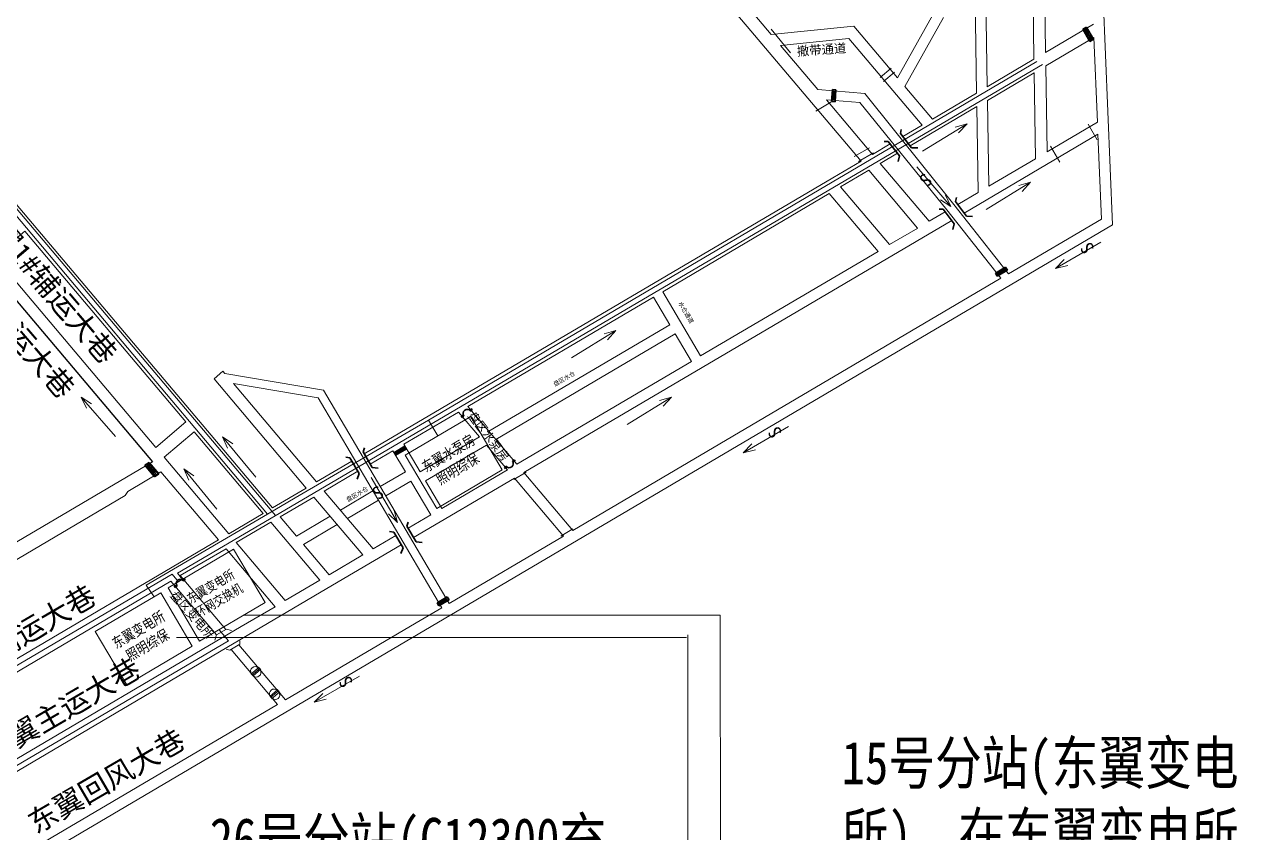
# Model space of a CAD drawing. Header units: millimetres. Extents: x 2501 to 6983, y 1724 to 12691.
# Drawn here: x 5284 to 5851, y 10201 to 10579 of the extents above; entities that cross this region are included whole.
import ezdxf
from ezdxf.enums import TextEntityAlignment as Align

# ---------------------------------------------------------------- set-up
doc = ezdxf.new("R2010")
doc.units = ezdxf.units.MM
doc.linetypes.add('CONTINOUS', pattern=[0])
for name, color, linetype in [('JMD', 6, 'Continuous'), ('TK', 7, 'Continuous'), ('图层1', 7, 'Continuous'), ('通风系统', 7, 'Continuous'), ('风流', 7, 'Continuous')]:
    doc.layers.add(name, color=color, linetype=linetype)
doc.layers.add('井下工业网光缆', color=5, linetype='Continuous', lineweight=30)
doc.styles.get("Standard").update_dxf_attribs({"font": 'arial.ttf'})
doc.styles.add('宋体', font='', dxfattribs={"height": 2})
doc.styles.add('新宋体', font='', dxfattribs={"width": 0.8})
doc.styles.get('宋体').set_extended_font_data('SimSun')
doc.styles.get('新宋体').set_extended_font_data('NSimSun')

# ---------------------------------------------------------------- blocks, each defined once
blk = doc.blocks.new('A$C0C37771A')
at = {"layer": 'JMD', "color": 1, "linetype": 'Continuous', "lineweight": 30}
for p, q in [((0.6789359748363495, 1.224646093323825, -1.199999999999999), (-0.0023227706551552, 0.5462929029017687, -1.200000012673261)), ((-0.0023227706551552, 0.5462929029017687, -1.200000012673261), (0.5409250184893608, 0.0007182434201241, -1.200000012673261)), ((0.3679380342364311, 0.9149745600298048, -1.200000005786567), (0.9111858308315276, 0.3693998958915472, -1.200000005786567)), ((4.144480705261228, 4.675410358235238, -1.199999960784043), (3.393229611217975, 3.927363337017595, -1.199999974758247)), ((3.704227559268473, 4.237034881487486, -1.19999996897386), (4.247475333511828, 3.691460212692618, -1.19999996897386)), ((4.144480705261228, 4.675410358235238, -1.199999960784043), (4.687728501856327, 4.129835695959627, -1.199999960784043))]:
    blk.add_line(p, q, dxfattribs=at)
blk.add_arc((2.036082781851291, 2.576004717499017, -1.199999999999999), 1.915206939149648, 224.8775563373335, 44.87755633733345, dxfattribs=at)
blk = doc.blocks.new('A$C26DC1665')
at = {"layer": 'JMD', "color": 5, "linetype": 'Continuous', "lineweight": 30}
for p, q in [((1.54227018356e-05, 1.408378446474669), (4.725732855498788, 4.293588404543696)), ((4.725732855498788, 4.293588404543696), (5.585608616471291, 2.885188351385295)), ((1.54227018356e-05, 1.408378446474669), (0.8598911762237547, -2.16066837311e-05)), ((0.9451589062809944, 1.985420437529683), (0.7632734030485154, 1.367420121096073)), ((0.7632734030485154, 1.367420121096073), (1.805034667253494, 0.5770203853026032)), ((0.8598911762237547, -2.16066837311e-05), (5.585608616471291, 2.885188351385295)), ((0.9451589062809944, 1.985420437529683), (1.986920170485973, 1.195020700804889)), ((1.890302397310733, 2.562462429516016), (1.708416886627674, 1.944462113082408)), ((1.708416886627674, 1.944462113082408), (2.750178150832653, 1.154062376357612)), ((1.986920170485973, 1.195020700804889), (1.805034667253494, 0.5770203853026032)), ((1.890302397310733, 2.562462429516016), (2.932063661515712, 1.772062692791223)), ((2.835445880889892, 3.139504420571029), (2.653560377657413, 2.521504105068743)), ((2.653560377657413, 2.521504105068743), (3.695321641862391, 1.731104368343949)), ((2.932063661515712, 1.772062692791223), (2.750178150832653, 1.154062376357612)), ((2.835445880889892, 3.139504420571029), (3.877207145094871, 2.349104684777556)), ((3.780589371919632, 3.716546412557364), (3.59870386123657, 3.098546096123753)), ((3.59870386123657, 3.098546096123753), (4.64046512544155, 2.308146359398961)), ((3.877207145094871, 2.349104684777556), (3.695321641862391, 1.731104368343949)), ((3.780589371919632, 3.716546412557364), (4.82235063612461, 2.926146675832569)), ((4.82235063612461, 2.926146675832569), (4.64046512544155, 2.308146359398961))]:
    blk.add_line(p, q, dxfattribs=at)
blk = doc.blocks.new('A$C03391366')
at = {"color": 0, "ltscale": 0.8}
blk.add_blockref('A$C26DC1665', (0, 0), dxfattribs=at)
blk = doc.blocks.new('凤桥1')
at = {"layer": '图层1', "linetype": 'Continuous', "lineweight": 30}
for p, q in [((37415938.86245471, 4260389.955288544, -674.3599386095472), (37415939.27924601, 4260391.87822843, -674.3599386095472)), ((37415944.13280245, 4260383.28960023, -674.3599387371382), (37415938.86245471, 4260389.955288544, -674.3599386095472)), ((37415933.20802433, 4260386.24436309, -674.3599386095472), (37415931.24059824, 4260386.269806531, -674.3599386095472)), ((37415938.52072313, 4260379.612380152, -674.3599387371382), (37415933.20802433, 4260386.24436309, -674.3599386095472)), ((37415946.96011706, 4260383.27168653, -674.3599388116368), (37415944.13280245, 4260383.28960023, -674.3599387371382)), ((37415937.9035936, 4260376.853181004, -674.3599388116368), (37415938.52072313, 4260379.612380152, -674.3599387371382))]:
    blk.add_line(p, q, dxfattribs=at)
blk = doc.blocks.new('系统底图')
at = {"lineweight": 20}
blk.add_hatch(color=256, dxfattribs=at).paths.add_polyline_path([(409101.5207770503, 4256600.108936804), (409096.351867389, 4256597.062238088), (409095.4812490753, 4256598.539383317), (409100.6502383985, 4256601.585946858)])
for p, q in [((407903.6228339112, 4257916.290866685, 1961.165096146905), (409038.8012106903, 4256572.618127709, 1961.165096147022)), ((409400.0186071507, 4256785.517366442, 1021.779189548942), (409396.3805190133, 4257041.638771162, 1173.588356556648)), ((409367.7851884476, 4256766.519231241, 975.8483321938068), (409366.629669588, 4256847.867758903, 1207.048952827755)), ((409425.7897963934, 4256837.013844455, 1021.779189548942), (409431.2898256144, 4256704.874867756, 1018.688406476206)), ((409372.7441759369, 4256769.442021273, 983.9533593638222), (409372.0908327661, 4256815.437381285, 983.9533593638264)), ((409394.5637209079, 4256782.302297412, 1019.615478912938), (409394.0886136405, 4256815.749849762, 983.9533593650197)), ((409422.3803403414, 4256798.6967895, 2383.952037370198), (409400.0196030772, 4256785.517538692, 2434.733377995982)), ((409422.5672498978, 4256792.422725612, 2340.303198990554), (409400.1085392796, 4256779.186144899, 2460.24994231534)), ((409422.5672498978, 4256792.422725612, 2340.303198990554), (409424.2374945171, 4256752.952180866, -1495.79292976399)), ((409394.5647152773, 4256782.302468737, 2447.121454142105), (409372.7462031432, 4256769.442801342, 2496.671398930399)), ((409400.1085392646, 4256779.186144904, 3262.463863257774), (409400.6789433173, 4256739.029699891, 3262.463863257774)), ((409394.6536516211, 4256775.971175801, 2489.383226987922), (409372.8366434239, 4256763.112797831, 2605.902787118987)), ((409394.6536516211, 4256775.971175801, 2489.383226987922), (409393.2699162997, 4256775.155638154, 2496.773435061747)), ((409395.2235601507, 4256735.849614579, 3262.463863257774), (409394.6536516062, 4256775.971175797, 3262.463863257774)), ((409367.7874503918, 4256766.520149668, 2507.932750004035), (409347.148041416, 4256754.355436828, 2554.804945913779)), ((409373.4098813943, 4256722.991313989, 3227.640587004537), (409372.8366434312, 4256763.112797832, 3251.330196312707)), ((409367.8778893836, 4256760.190236994, 2632.386337674985), (409336.7029211854, 4256741.816520467, 1676.4680087993)), ((409368.4511334187, 4256720.068328247, 3225.956894795497), (409367.877889376, 4256760.190236993, 3249.646754985747)), ((409342.3414327571, 4256751.522457739, 2565.720777030704), (409333.2605587973, 4256746.170258743, 1676.468008882637)), ((409424.2374945171, 4256752.952180982, -1495.79291835928), (409400.6784411632, 4256739.06505112, -1039.945883998004)), ((409424.4771213793, 4256747.289416134, -2047.150417997141), (409361.9558319829, 4256710.435589664, -1113.25342785649)), ((409424.4771212898, 4256747.289416299, -2132.256228549655), (409426.1544542051, 4256707.651363605, -5984.632258826604)), ((409327.4103889273, 4256742.722212505, 1676.468008887556), (409319.1766543985, 4256737.869311137, 2618.328098819446)), ((409330.8834624444, 4256738.386682638, 1676.468008804146), (409322.776299756, 4256733.608531533, 2873.263424772381)), ((409330.8834624444, 4256738.386682638, 1676.468008804146), (409322.776299756, 4256733.608531533, 2873.263424772381)), ((409313.7582603589, 4256734.675750333, 2630.633297445041), (409300.6492750383, 4256726.949412719, 2660.403865434491)), ((409322.7762997634, 4256733.608531539, 4242.861668106483), (409345.5968351178, 4256706.596628464, 4249.894337173973)), ((409322.7762997634, 4256733.608531539, 4242.861668106483), (409345.5968351178, 4256706.596628464, 4249.894337173973)), ((409322.7773393578, 4256733.60730101, 4242.861988480068), (409345.5968351178, 4256706.596628464, 4249.894337173943)), ((409322.7773393578, 4256733.60730101, 4242.861988480065), (409345.5968351178, 4256706.596628464, 4249.894337173943)), ((409395.2235601507, 4256735.849614572, -934.3987170920614), (409373.4098813943, 4256722.991313989, -512.3231514306366)), ((409317.357849259, 4256730.415037544, 2902.202107051964), (409304.2478110753, 4256722.688321553, 2972.219767981592)), ((409317.357849259, 4256730.415037548, 4233.614522653766), (409340.1786486618, 4256703.402821914, 4249.684130266144)), ((409239.4740102179, 4256690.893170502, 2799.333182720079), (409300.6492750383, 4256726.949412719, 2660.403865434491)), ((409327.0634428375, 4256695.671922074, 7576.964771833151), (409304.2478110604, 4256722.688321558, 7584.098766073868)), ((409298.8905614353, 4256719.530897779, 3000.831590773553), (409221.0787749774, 4256673.670651912, 3416.406221706239)), ((409298.8905614353, 4256719.530897777, 4265.439589194598), (409321.7118134013, 4256692.517348249, 4391.089001685291)), ((409368.4511334262, 4256720.068328249, -416.375724269184), (409358.9426116476, 4256714.463430864, -1042.288470235753)), ((409353.1120680864, 4256711.026556092, -1042.288470233583), (409345.5968378671, 4256706.596625214, 25.8348645466026)), ((409353.1120680864, 4256711.026556092, -1042.288470233583), (409345.5968378671, 4256706.596625214, 25.8348645466026)), ((409356.1530772897, 4256707.015095357, -1042.288470309166), (409156.1337634885, 4256589.111623521, 1961.165096147023)), ((409426.1544542051, 4256707.651363497, -5899.526434016803), (409382.67956331, 4256682.024510405, -4512.434415867481)), ((409426.1544542051, 4256707.651363497, -5899.526434016803), (409382.67956331, 4256682.024510405, -4512.434415867481)), ((408923.00557388, 4256701.933868586, 3132.663134511461), (408908.9119181074, 4256690.027090387, 3253.394733260562)), ((408923.00557388, 4256701.933868586, 3132.663134511461), (408998.2917235008, 4256612.820167213, 3831.691923503703)), ((409340.2386568375, 4256703.43818947, 129.5109713795368), (409327.0634428375, 4256695.671922072, 384.4398152535227)), ((408984.1980677507, 4256600.913389028, 2667.837318738871), (408908.9119181074, 4256690.027090387, 3252.394733260562)), ((409239.4740102179, 4256690.893170502, 2799.333182720079), (409081.6330013908, 4256597.862863863, 3157.790864230804)), ((409321.7118134013, 4256692.517348252, 487.9891543602666), (409238.8209702781, 4256643.656475684, 2091.854320801751)), ((409379.1148737722, 4256679.923256711, -4398.70089511148), (409179.0466644503, 4256561.990387767, 1984.593244771008)), ((409216.7726191617, 4256671.129574964, 3255.768140206111), (409130.0284087695, 4256620.01411595, 3755.679349186846)), ((409224.3900869079, 4256658.243234658, 3255.786674363085), (409216.7726191617, 4256671.129574964, 3255.768140206111)), ((409238.8209702781, 4256643.656475679, 3255.811313672654), (409221.0801138393, 4256673.66838001, 3255.768148170834)), ((409139.8171028606, 4256608.425109872, 3255.64264719362), (409224.3900869079, 4256658.243234657, 3255.786674363238)), ((409143.0842411257, 4256604.557907389, 3255.645622013446), (409226.9168760291, 4256653.968708594, 3255.792822325592)), ((409234.5136038846, 4256641.117453609, 3255.811306020073), (409226.9168760291, 4256653.968708594, 3255.792822325592)), ((409234.546628315, 4256641.061586746, 3255.81138637223), (409226.9499004594, 4256653.912841732, 3255.792902677749)), ((409234.5136038846, 4256641.117453614, 2175.198085257492), (409152.8604418374, 4256592.98614507, 3755.115207558774)), ((409016.4585380368, 4256635.452596023, 3254.087894368011), (409062.5565449706, 4256627.617209223, 3254.214004906976)), ((409016.4585380368, 4256635.452596023, 3254.087894368011), (409062.5565449706, 4256627.617209223, 3254.214004906976)), ((409016.4585380368, 4256635.452596023, 3254.087894368011), (409062.5565449706, 4256627.617209223, 3254.214004906976)), ((409059.3386718668, 4256584.722753276, 4203.493741760083), (409020.4607348255, 4256630.714963421, 3255.100676874346)), ((409020.4607348255, 4256630.714963421, 3254.100676874346), (409060.0541647411, 4256623.985174887, 3254.20899281072)), ((409059.3386718668, 4256584.722753276, 4203.493741760083), (409020.4607348255, 4256630.714963421, 3255.100676874346)), ((409020.4607348255, 4256630.714963421, 3254.100676874346), (409060.0541647411, 4256623.985174887, 3254.20899281072)), ((409020.4607348255, 4256630.714963421, 3254.100676874346), (409060.0541647411, 4256623.985174887, 3254.20899281072)), ((409062.5565449706, 4256627.617209219, 3254.923920498952), (409121.2993697486, 4256527.950476277, 3256.242823333137)), ((409060.0541647411, 4256623.985174885, 3254.945106633913), (409117.8534835986, 4256525.919252823, 3256.242825729624)), ((409152.8604418374, 4256592.98614507, 3755.115207558775), (409130.0332803689, 4256620.005893848, 3755.67934918685)), ((409139.8171028606, 4256608.425109872, 3755.866160015151), (409130.0332803689, 4256620.005893848, 3755.67934918685)), ((409125.6638762168, 4256617.430104424, 3255.376384478089), (409100.168488305, 4256602.403314037, 3255.281151083326)), ((409125.6638762168, 4256617.430104424, 3756.677703605244), (409135.4465869776, 4256605.850636374, 3756.677703605244)), ((408998.2917235307, 4256612.820167227, 2548.10571998977), (408984.1980677507, 4256600.913389028, 2668.837318738872)), ((409002.1638465189, 4256608.236864537, 2548.10571998977), (408988.0701907389, 4256596.330086337, 2668.837318738872)), ((409002.1638465189, 4256608.236864537, 2548.10571998977), (409034.4315381087, 4256570.042675459, 3265.011214809967)), ((409100.168488305, 4256602.403314037, 3255.389276784627), (409107.7518468611, 4256589.536915927, 3255.538187172226)), ((409107.7518468387, 4256589.536915924, 3255.588040298545), (409135.4465869701, 4256605.850636374, 3255.635204237214)), ((409094.9994989819, 4256599.356750505, 3255.261843261744), (409084.4105940722, 4256593.115729375, 3255.22229032904)), ((409094.9994989819, 4256599.356750505, 3255.389276784627), (409100.8348240293, 4256589.456174816, 3255.520292389828)), ((409110.2906497977, 4256585.229424821, 3255.588040298545), (409138.7145715467, 4256601.982432153, 3255.63794938419)), ((409138.7145715467, 4256601.982432151, 3756.677703605244), (409148.4909257107, 4256590.410488187, 3756.677703605244)), ((408982.7198269406, 4256594.140676733, 2485.447044621699), (408825.6849233098, 4256501.565749565, 2512.53832180664)), ((409018.3074462376, 4256560.539256668, 3234.029963754131), (408988.0701907389, 4256596.330086331, 3239.106041701656)), ((409075.8388048969, 4256594.447807923, 3170.949511984032), (409059.3386718593, 4256584.722753274, 3208.421392579606)), ((408986.624040725, 4256589.519389249, 2493.314452624682), (408971.1527345516, 4256580.338775332, 2517.737237355211)), ((409013.5008063874, 4256557.706259197, 3260.757071281303), (408986.6240407248, 4256589.519389247, 3234.771629294679)), ((409078.6465787105, 4256589.718461967, 3255.200759895705), (409062.9393565691, 4256580.460743048, 3255.142088417827)), ((409089.1184482313, 4256582.550630802, 3255.592349745837), (409100.8348240293, 4256589.456174816, 3255.640345002986)), ((409151.7642473689, 4256586.535966637, 1961.165096147023), (409104.656638842, 4256558.767895184, 1961.165096147023)), ((409148.4909257107, 4256590.410488187, 1961.165096147023), (409117.8740083165, 4256572.363026704, 1961.165096147023)), ((409151.7641541995, 4256586.536076918, 3755.615203320494), (409174.6771663688, 4256559.414728961, 3755.615203320494)), ((409179.0466644503, 4256561.990387769, 3755.615203336856), (409156.1337634885, 4256589.111623521, 3755.177707868015)), ((409179.0466644503, 4256561.990387769, 3756.615203336856), (409156.1337634885, 4256589.111623521, 3756.177707868014)), ((408971.1527345441, 4256580.338775329, 2517.737237354978), (408969.9374987072, 4256578.461755912, 2518.373898642045)), ((409054.5320320315, 4256581.889755805, 3219.337294498885), (409038.8012106903, 4256572.618127709, 3255.062064541122)), ((409085.7688093371, 4256553.438282109, 4247.26385768298), (409062.9393565468, 4256580.460743054, 4209.456721939525)), ((409070.4630044885, 4256571.555252211, 3255.515929115957), (409085.6724553368, 4256580.519588446, 3255.578233493752)), ((409091.6572511605, 4256578.243139703, 3255.592349745867), (409103.373626981, 4256585.148683712, 3255.640345002985)), ((409103.373626981, 4256585.148683712, 3255.577293979609), (409112.7051726096, 4256569.316202549, 3255.786807261161)), ((409110.2906497977, 4256585.229424821, 3255.616541093353), (409117.8740083165, 4256572.363026704, 3255.786803812312)), ((408969.9374987147, 4256578.461755922, 2518.373898640664), (408869.1169897429, 4256519.038904208, 2514.013274428841)), ((409058.1327166966, 4256577.627745574, 3255.124134086893), (409042.4018953704, 4256568.356117483, 3255.065374458598)), ((409080.9623536504, 4256550.605066645, 5145.299264581821), (409058.1327166966, 4256577.627745581, 5107.491823844537)), ((409073.7363542205, 4256567.680697462, 3255.518938131844), (409088.211258281, 4256576.212097344, 3255.578233493722)), ((409034.4315381087, 4256570.042675459, 3265.011214809967), (409018.3074462376, 4256560.539256666, 3264.415416417918)), ((409049.9255433194, 4256559.450626648, 3255.431798942339), (409065.6563646382, 4256568.722254734, 3255.496239075299)), ((409112.7051726096, 4256569.316202549, 1961.165096147023), (409102.1315541303, 4256563.083472782, 1961.165096147023)), ((409037.9493788591, 4256565.878724827, 3261.177096147023), (409021.8259047978, 4256556.374574764, 3262.405109374848)), ((409060.8626298866, 4256538.757074692, 1960.165096147022), (409037.9493788591, 4256565.878724827, 3260.177096147022)), ((409049.9255433194, 4256559.450626648, 1960.165096147022), (409042.4018953704, 4256568.356117483, 1960.165096147022)), ((409053.1988930293, 4256555.576071899, 3255.434807958226), (409068.9297143556, 4256564.847699987, 3255.499248091215)), ((409013.5008063874, 4256557.706259195, 5047.962974429359), (408886.1715343228, 4256482.659341362, 5043.258053606205)), ((409096.3377674707, 4256559.668264764, 1961.165096147023), (409085.768809352, 4256553.438282105, 1961.165096147023)), ((409174.6771663688, 4256559.414728961, 1962.165096361992), (409121.2993697486, 4256527.950476274, 1962.165096162373)), ((409017.0194490961, 4256553.5413593, 3261.220184330028), (408995.6587947644, 4256540.950098664, 3255.954188768074)), ((409039.9327001384, 4256526.419709169, 3286.312394805508), (409017.0194490961, 4256553.5413593, 3264.159024011455)), ((409021.8259047978, 4256556.374574764, 2540.968657771642), (409044.7391558253, 4256529.252924633, 1961.165096147023)), ((409065.2321350611, 4256541.332725116, 1960.165096147022), (409053.1988930293, 4256555.576071895, 1960.165096147022)), ((409098.8902887516, 4256555.368859942, 1961.165096147023), (409064.1359515376, 4256534.882553169, 1961.165096147023)), ((409080.9623536504, 4256550.605066634, 1961.165096147023), (409065.232135076, 4256541.332725118, 1961.165096147023)), ((408995.6587947644, 4256540.950098664, 3268.879547502848), (409016.9514635987, 4256515.710258299, 3261.570248754497)), ((408991.2893284298, 4256538.374471126, 5051.659355969603), (408888.8896265006, 4256478.013898115, 5000.828584183896)), ((408991.2893284298, 4256538.374471126, 3268.934188681611), (409012.5039956382, 4256513.260722423, 3266.826099553464)), ((409026.8536843693, 4256512.906131712, 3259.411732304026), (409064.1359515376, 4256534.882553169, 1962.165096147023)), ((409044.7391558253, 4256529.252924633, 1961.165096147023), (409060.8626298866, 4256538.757074692, 1961.165096147023)), ((409024.1791404373, 4256517.133608987, 3251.522997586537), (409039.9327001384, 4256526.419709167, 2697.384595179652)), ((409117.8534835986, 4256525.919252819, 1962.165096149486), (409105.8246434889, 4256518.828692919, 1962.165096104502)), ((409105.8246434889, 4256518.828692919, 1962.165096104477), (409044.7550201005, 4256482.830390547, 2911.060162076943)), ((409024.1791404373, 4256517.133608987, 5034.248164874592), (408906.6007287414, 4256447.825787114, 5042.116762593908)), ((409026.8536843693, 4256512.906131712, 5042.136899592081), (408909.1258134176, 4256443.510209576, 5044.129202268373)), ((409019.3879047371, 4256506.351313931, 3266.209114997765), (409041.08467431, 4256480.666856374, 3264.166314808039)), ((409023.0128894261, 4256508.632297167, 3261.181539282135), (409044.7550201005, 4256482.830390547, 3264.00088417531)), ((409041.08467431, 4256480.66685637, 3261.177096146844), (408941.4297765157, 4256421.923950433, 3261.177096146557))]:
    blk.add_line(p, q, dxfattribs=at)
at = {"color": 0, "lineweight": 0}
for p, q in [((409106.0798360675, 4256980.497747109, 1181.752812350811), (409313.758260373, 4256734.675750317, 1565.445187343732)), ((409161.6321148015, 4256924.349449564, 4003.810737346571), (409271.8413638881, 4256793.898508544, 4227.164904259187)), ((409276.1385109611, 4256788.812119514, 4228.489168258652), (409293.5435385815, 4256768.210371494, 4233.852924956527)), ((409293.5435385815, 4256768.210371494, 4232.001809331327), (409315.4841716923, 4256766.364987245, 4232.001809372018)), ((409297.6505407281, 4256763.349050655, 4232.001809335119), (409319.1766544096, 4256737.869311124, 4241.752354928213)), ((409297.6505407281, 4256763.349050655, 4232.001809335119), (409313.1612899489, 4256762.044471514, 4232.001809376598))]:
    blk.add_line(p, q, dxfattribs=at)
for p, q in [((408678.6135476281, 4256954.191766489, 10333.56196847632), (408982.7198269406, 4256594.140676733, 2485.447044621699)), ((409015.5793890275, 4256636.493467096, 2576.628449782992), (409011.4221639543, 4256632.952978495, 2292.101700999844))]:
    blk.add_line(p, q)
at = {"color": 0, "lineweight": 20}
for p, q in [((409347.2643415325, 4256803.096161182, 2716.355814016789), (409330.7984943235, 4256773.709344487, 6477.474495961403)), ((409352.2829164633, 4256801.823996013, 2566.369018193643), (409334.2443361201, 4256769.630301577, 6686.730431916286)), ((409353.8442931585, 4256711.945228754, 4232.001809179247), (409313.1612899489, 4256762.044471514, 4232.001809375877)), ((409357.0627976096, 4256714.485155953, 4232.001809631813), (409315.4841716923, 4256766.364987245, 4232.001809372018)), ((409379.1148710361, 4256679.923260179, 4232.001809592613), (409353.8442931585, 4256711.945228754, 4232.001809179247)), ((409382.6795605757, 4256682.024513869, 4232.001809592328), (409357.0627976096, 4256714.485155953, 4232.001809631813)), ((409095.4812422208, 4256598.539394972, 3255.400092956634), (409100.6502383985, 4256601.585946858, 3255.398736655419)), ((409096.3518673964, 4256597.062238094, 3255.419640365921), (409101.5208635889, 4256600.108789979, 3255.418284064706)), ((409011.7583861911, 4256510.830864895, 3261.181539282135), (409012.5039956382, 4256513.260722423, 3266.826099553464)), ((409012.5039956382, 4256513.260722423, 3266.826099553464), (409017.2803871072, 4256515.891419797, 3261.181539282135)), ((409017.2803871072, 4256515.891419797, 3261.181539282135), (409019.5960222966, 4256515.306532137, 3261.181539282135)), ((409017.1022409982, 4256506.634875141, 3261.181539282135), (409018.7563038803, 4256506.075401961, 3261.181539282135)), ((409018.7563038803, 4256506.075401961, 3261.181539282135), (409023.4132124671, 4256508.872767865, 3261.181539282135)), ((409023.4132124671, 4256508.872767865, 3261.181539282135), (409023.5149724967, 4256510.39858232, 3261.181539282135))]:
    blk.add_line(p, q, dxfattribs=at)
at = {"color": 1, "lineweight": 0}
blk.add_line((409271.8208292839, 4256796.399222964, 2776.913569225973), (409280.7701045765, 4256785.3275667, 2776.913569225973), dxfattribs=at)
at = {"lineweight": 0, "ltscale": 0.005}
for p, q in [((409310.38843501, 4256797.869916151, 5195.455575544207), (409271.8413638881, 4256793.898508544, 3588.587903330392)), ((409310.38843501, 4256797.869916151, 5195.455575544207), (409330.7984943255, 4256773.709344491, 5229.649409422694)), ((409308.0619187615, 4256792.101107777, 5074.975792287298), (409276.1385109684, 4256788.812119514, 3744.221198752535)), ((409308.0619187468, 4256792.101107778, 5074.97579228589), (409342.3414327689, 4256751.522457726, 5253.882380675052))]:
    blk.add_line(p, q, dxfattribs=at)
at = {"color": 1, "lineweight": 20}
for p, q in [((409322.6437217736, 4256773.851896027, 3261.181538859931), (409327.7963906222, 4256778.204641577, 3261.181538945442)), ((409324.2394672104, 4256771.963067378, 3261.181538905105), (409329.3921360442, 4256776.315812931, 3261.181538990616)), ((409424.1709455586, 4256744.668384919, 3253.428837236344), (409419.8929455019, 4256752.021024194, 3253.428837236344)), ((409406.6498810089, 4256734.284306407, 3253.428837236344), (409402.3718809448, 4256741.636945682, 3253.428837236344)), ((409157.3037762604, 4256589.234165454, 3755.615203320493), (409151.5805332847, 4256585.828245138, 3755.615203320494)), ((409179.1606629751, 4256562.840700317, 3755.615203351126), (409173.4374199918, 4256559.434780001, 3755.615203351128))]:
    blk.add_line(p, q, dxfattribs=at)
at = {"lineweight": 20, "ltscale": 0.005}
for p, q in [((409334.2443361235, 4256769.630301582, 5235.422373636288), (409347.1480414085, 4256754.355436802, 5257.040495763045)), ((408941.4297765157, 4256421.923950433, 3261.177096146557), (408925.8244188128, 4256412.724664564, 3261.183516943879))]:
    blk.add_line(p, q, dxfattribs=at)
at = {"color": 1, "lineweight": 0, "ltscale": 0.005}
blk.add_line((409292.6289913325, 4256758.088654247, 2755.747774356628), (409299.7023178233, 4256762.258836367, 2792.676974161742), dxfattribs=at)
at = {"color": 1, "lineweight": 20, "ltscale": 0.005}
for p, q in [((409310.5908000133, 4256736.801763503, 3238.737273821938), (409317.6641265041, 4256740.971945623, 3275.666473627051)), ((409312.560731139, 4256734.470021987, 3239.294085356429), (409319.6339342036, 4256738.640130615, 3276.222641371909)), ((409312.560731139, 4256734.470021987, 3239.294085356429), (409319.6339342036, 4256738.640130615, 3276.222641371909))]:
    blk.add_line(p, q, dxfattribs=at)
at = {"lineweight": 0}
blk.add_line((409431.2890822477, 4256704.869169617, 3261.177116732585), (407751.1784627101, 4255714.5040165, 3261.177125162826), dxfattribs=at)
at = {"lineweight": 20, "ltscale": 5}
for p, q in [((409015.5793890268, 4256636.493467096, 2576.628449782992), (409016.4587630218, 4256635.45255778, 2575.88691532065)), ((409011.4221639546, 4256632.952978497, 2292.101700982932), (409054.5320320315, 4256581.889755805, 3219.337294498885)), ((409059.3386718668, 4256584.722753276, 4203.493741760083), (409020.4607348255, 4256630.714963421, 3255.100676874346))]:
    blk.add_line(p, q, dxfattribs=at)
at = {"lineweight": 20, "ltscale": 0.35}
blk.add_line((409152.8604418374, 4256592.98614507, 3756.115207558774), (409143.0842411257, 4256604.557907392, 3755.928542259751), dxfattribs=at)
at = {"color": 30, "lineweight": 20, "ltscale": 0.5}
for p, q in [((409028.6393356882, 4256494.908592019, 3262.494557023213), (409032.4802462868, 4256498.164518793, 3262.494557023213)), ((409029.0625956468, 4256494.407540358, 3262.494557023213), (409032.9035062305, 4256497.663467136, 3262.494557023213)), ((409029.48757774, 4256493.907948546, 3262.494557023213), (409033.3284883312, 4256497.163875327, 3262.494557023213)), ((409037.4620482585, 4256484.425182998, 3264.41268507046), (409041.3029588497, 4256487.681109775, 3264.41268507046)), ((409037.8853082172, 4256483.924131339, 3264.41268507046), (409041.7262188085, 4256487.180058116, 3264.41268507046)), ((409038.3102903104, 4256483.424539527, 3264.41268507046), (409042.1512009017, 4256486.680466307, 3264.41268507046))]:
    blk.add_line(p, q, dxfattribs=at)
at = {"color": 0, "linetype": 'Continuous', "lineweight": 20, "elevation": 3255.400092956635}
blk.add_lwpolyline([(409095.4812422208, 4256598.53939497), (409096.351867389, 4256597.062238088), (409101.5207770503, 4256600.108936804), (409100.6502383985, 4256601.585946858), (409095.4812490903, 4256598.539383322)], dxfattribs=at)
at = {"color": 30, "lineweight": 20, "ltscale": 0.5}
for centre, radius, start, end in [((409030.6505589968, 4256496.299411047, 3262.494557023213), 2.130211178150458, 46.74564065874819, 213.8300205175772), ((409031.1889522857, 4256495.664286039, 3262.494557023213), 2.130211178150458, 226.745640714745, 33.8300205175772), ((409039.4737624786, 4256485.834960365, 3264.41268507046), 2.116104788154851, 46.40357469296355, 214.1720865645869), ((409040.028715495, 4256485.174934241, 3264.393626220116), 2.114691101699759, 226.3544389212861, 34.20652529188167)]:
    blk.add_arc(centre, radius, start, end, dxfattribs=at)
at = {"layer": '通风系统', "color": 5, "lineweight": 20}
for p, q in [((408965.321929656, 4256606.003239618), (408949.3313380406, 4256624.432951628)), ((408949.3313380406, 4256624.432951628), (408951.7976251915, 4256619.179488966)), ((408954.1845118329, 4256621.25048026), (408949.3313380406, 4256624.432951628))]:
    blk.add_line(p, q, dxfattribs=at)
at = {"lineweight": 20, "xscale": 1.200000000428713, "yscale": 1.200000000186264, "zscale": 1.200000000000272, "rotation": 89.12700685950583}
blk.add_blockref('A$C03391366', (409422.4486004003, 4256790.617499863, 3266.390619509239), dxfattribs=at)
at = {"color": 0, "lineweight": 0, "ltscale": 0.8, "rotation": 54.62557777900469}
blk.add_blockref('A$C03391366', (409301.1756140553, 4256761.782439651, 3261.181539019361), dxfattribs=at)
at = {"lineweight": 20}
blk.add_blockref('凤桥1', (-37006606.73009733, -3642.358133615926, 2350.827947519497), dxfattribs=at)
for p, rotation in [((-37107121.02099125, 998309.886872304, -367.9285316013701), 358.4677917047078), ((-37235660.15749029, 5244962.977734717, 3922.969317741029), 352.0000000145822), ((-37235639.68072219, 5244928.235575384, 3923.429065252112), 352.0000000145822)]:
    blk.add_blockref('凤桥1', p, dxfattribs=dict(at, rotation=rotation))
at = {"color": 0, "ltscale": 0.8, "rotation": 359.5128775264847}
blk.add_blockref('A$C03391366', (409376.5529416465, 4256680.948756911, 11891.88424441337), dxfattribs=at)
at = {"lineweight": 20, "ltscale": 0.8, "extrusion": (-0.1573970515684877, 0.541552428755352, 0.8258009052227578), "xscale": 1.500000000779688, "yscale": 1.500000001661496, "zscale": 1.500000000062875, "rotation": 258.7694776477554}
blk.add_blockref('A$C03391366', (-1580712.729563078, -3279751.126614678, 2242853.540985652), dxfattribs=at)
at = {"color": 0, "lineweight": 20, "ltscale": 0.8, "rotation": 359.5128775264847}
blk.add_blockref('A$C03391366', (409115.613772545, 4256526.786387184, 3261.181539282135), dxfattribs=at)
at = {"layer": 'TK', "color": 4, "lineweight": 20, "ltscale": 0.8}
for p, rotation in [((409132.0610931703, 4256619.019210774, 3757.877703570439), 172.9107491393976), ((409147.0230653771, 4256590.990015951, 3262.381539282135), 352.9107490856214), ((408998.0005164183, 4256539.591654312, 3262.381539282135), 172.9107491393976)]:
    blk.add_blockref('A$C0C37771A', p, dxfattribs=dict(at, rotation=rotation))
at = {"lineweight": 20, "ltscale": 0.005, "style": '宋体'}
for s, p in [('东翼1#辅运大巷', (408957.1339364685, 4256637.097823667, 2384.600195183683)), ('东翼1#主运大巷', (408937.267707128, 4256620.853663123, 2406.711049330353))]:
    blk.add_text(s, height=10.00003821012763, rotation=310.512296474727, dxfattribs=at).set_placement(p, align=Align.BOTTOM_RIGHT)
at = {"color": 0, "lineweight": 20, "style": '宋体'}
for s, p in [('东翼辅运大巷', (408958.8741185107, 4256525.995749137, 1963.790993443163)), ('东翼主运大巷', (408979.6491200514, 4256491.92919924, 1965.488470013657)), ('东翼回风大巷', (409000.4246098586, 4256458.607266449, 1965.488470615292))]:
    blk.add_text(s, height=10.00003821012763, rotation=30.22300829324679, dxfattribs=at).set_placement(p, align=Align.BOTTOM_RIGHT)
at = {"lineweight": 0, "ltscale": 0.5, "insert": (409283.6025523506, 4256788.152721065, 3671.765249792558), "char_height": 4.249999999999999, "width": 27.51932571660728, "attachment_point": 1, "rotation": 3.9999999999999947}
blk.add_mtext('撤带通道', dxfattribs=at)
at = {"lineweight": 20, "insert": (409229.9982953555, 4256669.318321133, 3273.975839571758), "char_height": 2, "width": 38.80216508455574, "attachment_point": 1, "rotation": 300.44761033355775, "style": '宋体'}
blk.add_mtext('水仓通道', dxfattribs=at)
at = {"color": 0, "lineweight": 20, "attachment_point": 1, "style": '宋体'}
for s, insert, char_height, width, rotation in [('盘区水仓', (409169.737667609, 4256631.104008042, 2833.19564794799), 2, 32.33513757046313, 29.89219383508022), ('盘区水仓', (409072.9784462414, 4256577.119712379, 2904.526629837015), 2, 26.94594797538594, 29.89219383508022), ('盘区变电所', (408993.6840427557, 4256534.122903197, 3261.177096147023), 4, 107.7837919015437, 311.4863144755722)]:
    blk.add_mtext(s, dxfattribs=dict(at, insert=insert, char_height=char_height, width=width, rotation=rotation))
at = {"color": 0, "lineweight": 20, "insert": (409132.9422084204, 4256618.079560573, 6809.002976309044), "char_height": 4, "attachment_point": 1, "rotation": 307.5740698386941, "style": '宋体'}
blk.add_mtext('盘区水泵房', dxfattribs=at)

msp = doc.modelspace()

# ---------------------------------------------------------------- linework, layer by layer
at = {"color": 1, "linetype": 'CONTINOUS', "lineweight": 20}
msp.add_line((5397.987146948399, 10350.40577389698, -3234.057429110675), (4858.564878982426, 10990.76290934558, -3234.057429110675), dxfattribs=at)
at = {"color": 6, "linetype": 'CONTINOUS', "lineweight": 20}
msp.add_line((5401.675424565496, 10349.83530266701, -3234.057429110675), (4861.276102860393, 10989.53553065217, -3234.057429110675), dxfattribs=at)
at = {"color": 1, "lineweight": 20}
for p, q in [((5473.096963104726, 10394.26537103976, -3234.057429110675), (5757.400989417853, 10562.04036958261, -3234.057429110675)), ((5473.096963104726, 10394.26537103976, -3234.057429110675), (5410.900608722986, 10357.97058912485, -3234.057429110675)), ((5477.600931112589, 10387.07419973451, -3234.057429110675), (5473.096963104726, 10394.26537103976, -3234.057429110675)), ((5397.987146948399, 10350.40577389698, -3234.057429110675), (5410.900608722986, 10357.97058912485, -3234.057429110675)), ((5341.240312506379, 10317.24323532476, -3234.057429110675), (5397.987146948399, 10350.40577389698, -3234.057429110675)), ((5344.887817372502, 10311.77614003445, -3234.057429110675), (5341.240312506379, 10317.24323532476, -3234.057429110675)), ((5593.658164885761, 10292.803677195, -3234.057429110675), (5355.407648061337, 10292.803677195, -3234.057429110675)), ((5594.338340152921, 10293.9578175212, -3234.057429110675), (5594.338340152921, 10175.30268786686, -3234.057429110675))]:
    msp.add_line(p, q, dxfattribs=at)
at = {"color": 6, "lineweight": 20}
for p, q in [((5401.544969399394, 10349.64612599208, -3237.534508117638), (5760.093671624483, 10560.52972864478, -3234.057429110675)), ((5355.891883660974, 10322.7354381357, -3234.057429110675), (5401.544969399394, 10349.64612599208, -3237.534508117638)), ((5092.299238455416, 10168.46568467214, -3234.057429110675), (5353.317806889238, 10322.4109444034, -3234.057429110675)), ((5353.317806889238, 10322.4109444034, -3234.057429110675), (5356.35998581809, 10318.81831005706, -3234.057429110675)), ((5358.173420724394, 10319.88880439873, -3234.057429110675), (5355.891883660974, 10322.7354381357, -3234.057429110675)), ((5609.479465392353, 10303.16582072831, -3234.057429110675), (5386.854559493186, 10303.16582072831, -3234.057429110675)), ((5609.543790620686, 10180.90512483033, -3234.057429110675), (5609.479465392353, 10303.16582072831, -3234.057429110675)), ((5375.359988239528, 10296.38042496822, -3234.057429110675), (5379.748932843031, 10291.19733959368, -3234.057429110675)), ((5379.748932843031, 10291.19733959368, -3234.057429110675), (5083.478315909328, 10116.79321271951, -3234.057429110675))]:
    msp.add_line(p, q, dxfattribs=at)
at = {"layer": '井下工业网光缆', "color": 1, "lineweight": 20, "elevation": -3234.057429110675}
for points in [[(5462.290059436978, 10378.03599192227), (5492.911802780749, 10396.1124075486), (5507.644281742098, 10371.15534754123), (5477.022538398327, 10353.07893191489)], [(5351.489701581122, 10315.94331756725), (5382.111444924893, 10334.01973319172), (5396.843923878791, 10309.06267318527), (5366.22218053502, 10290.98625755987)], [(5317.42490374011, 10295.56442290197), (5348.04664707643, 10313.64083852644), (5362.779126037778, 10288.68377851999), (5332.157382694008, 10270.60736289366)]]:
    msp.add_lwpolyline(points, close=True, dxfattribs=at)
at = {"layer": '通风系统', "color": 5, "lineweight": 20}
for p, q in [((5704.03908301604, 10520.04710155844, -3234.057429110675), (5724.811062966408, 10532.84859184201, -3234.057429110675)), ((5724.811062966408, 10532.84859184201, -3234.057429110675), (5719.228045758726, 10531.2638643936, -3234.057429110675)), ((5720.886007060231, 10528.5736233073, -3234.057429110675), (5724.811062966408, 10532.84859184201, -3234.057429110675)), ((5733.7702878536, 10492.74944072708, -3234.057429110675), (5754.542267803969, 10505.55093101158, -3234.057429110675)), ((5754.542267803969, 10505.55093101158, -3234.057429110675), (5748.959250596286, 10503.96620356317, -3234.057429110675)), ((5750.617211897792, 10501.27596247687, -3234.057429110675), (5754.542267803969, 10505.55093101158, -3234.057429110675)), ((5540.001281102122, 10423.39329213488, -3234.057429110675), (5560.773261052491, 10436.19478241845, -3234.057429110675)), ((5560.773261052491, 10436.19478241845, -3234.057429110675), (5555.190243844809, 10434.61005497004, -3234.057429110675)), ((5556.848205146314, 10431.91981388467, -3234.057429110675), (5560.773261052491, 10436.19478241845, -3234.057429110675)), ((5565.940086428942, 10392.3180344219, -3234.057429110675), (5586.71206637931, 10405.11952470454, -3234.057429110675)), ((5586.71206637931, 10405.11952470454, -3234.057429110675), (5581.129049171628, 10403.53479725613, -3234.057429110675)), ((5582.787010473134, 10400.84455616984, -3234.057429110675), (5586.71206637931, 10405.11952470454, -3234.057429110675))]:
    msp.add_line(p, q, dxfattribs=at)
at = {"layer": '风流', "color": 1, "lineweight": 20}
for p, q in [((5701.377817724766, 10512.74221462502, -3234.057429110675), (5717.181093376996, 10494.15162503186, -3234.057429110675)), ((5701.377817724766, 10512.74221462502, -3234.057429110675), (5717.181093376996, 10494.15162503186, -3234.057429110675)), ((5701.387421746673, 10512.7415251781, -3234.057429110675), (5717.190697398903, 10494.15093558493, -3234.057429110675)), ((5701.387421746673, 10512.7415251781, -3234.057429110675), (5717.190697398903, 10494.15093558493, -3234.057429110675)), ((5717.181093376996, 10494.15162503186, -3234.057429110675), (5714.768098329128, 10499.42977612491, -3234.057429110675)), ((5717.181093376996, 10494.15162503186, -3234.057429110675), (5714.768098329128, 10499.42977612491, -3234.057429110675)), ((5717.190697398903, 10494.15093558493, -3234.057429110675), (5714.777702351035, 10499.42908667612, -3234.057429110675)), ((5717.190697398903, 10494.15093558493, -3234.057429110675), (5714.777702351035, 10499.42908667612, -3234.057429110675)), ((5712.360375855984, 10497.38304492298, -3234.057429110675), (5717.181093376996, 10494.15162503186, -3234.057429110675)), ((5712.360375855984, 10497.38304492298, -3234.057429110675), (5717.181093376996, 10494.15162503186, -3234.057429110675)), ((5712.369979877891, 10497.38235547512, -3234.057429110675), (5717.190697398903, 10494.15093558493, -3234.057429110675)), ((5712.369979877891, 10497.38235547512, -3234.057429110675), (5717.190697398903, 10494.15093558493, -3234.057429110675)), ((5787.313506808998, 10477.50935919422, -3234.057429110676), (5766.234894950809, 10465.21929550569, -3234.057429110676)), ((5770.263245512666, 10469.39706810682, -3234.057429110676), (5766.234894950809, 10465.21929550569, -3234.057429110676)), ((5766.234894950809, 10465.21929550569, -3234.057429110676), (5771.854970169188, 10466.66711410998, -3234.057429110676)), ((5641.359976102533, 10391.36078584312, -3234.057429110676), (5620.281364244343, 10379.07072215366, -3234.057429110676)), ((5624.309714806201, 10383.24849475759, -3234.057429110676), (5620.281364244343, 10379.07072215366, -3234.057429110676)), ((5620.281364244343, 10379.07072215366, -3234.057429110676), (5625.901439462723, 10380.51854075889, -3234.057429110676)), ((5446.313013260187, 10367.55336129318, -3234.057429110675), (5458.603076954307, 10346.47474944524, -3234.057429110675)), ((5458.603076954307, 10346.47474944524, -3234.057429110675), (5457.155258354665, 10352.09482466362, -3234.057429110675)), ((5454.425304342927, 10350.50310001454, -3234.057429110675), (5458.603076954307, 10346.47474944524, -3234.057429110675)), ((5440.859679643931, 10274.71583986028, -5396.407692354736), (5419.781067785741, 10262.42577617175, -5396.407692354736)), ((5423.809418347599, 10266.60354877475, -5396.407692354736), (5419.781067785741, 10262.42577617175, -5396.407692354736)), ((5419.781067785741, 10262.42577617175, -5396.407692354736), (5425.401143004121, 10263.87359477698, -5396.407692354736))]:
    msp.add_line(p, q, dxfattribs=at)
at = {"layer": '风流', "color": 5, "lineweight": 20}
for p, q in [((5392.396071654679, 10367.68437265723, -3234.057429110675), (5376.876308058323, 10386.5122902638, -3234.057429110675)), ((5376.876308058323, 10386.5122902638, -3234.057429110675), (5379.209047813834, 10381.19818174492, -3234.057429110675)), ((5381.647507389011, 10383.2081944619, -3234.057429110675), (5376.876308058323, 10386.5122902638, -3234.057429110675)), ((5374.310820740582, 10352.77678571667, -3234.057429110675), (5358.791057151677, 10371.6047033223, -3234.057429110675)), ((5358.791057151677, 10371.6047033223, -3234.057429110675), (5361.123796907188, 10366.29059480249, -3234.057429110675)), ((5363.562256474914, 10368.30060752134, -3234.057429110675), (5358.791057151677, 10371.6047033223, -3234.057429110675))]:
    msp.add_line(p, q, dxfattribs=at)

# ---------------------------------------------------------------- block references
at = {"color": 7, "lineweight": 20, "xscale": 1.000024299995857, "yscale": 1.000024299952201, "zscale": 1.00002429999995}
msp.add_blockref('系统底图', (-403648.4226073205, -4246322.731183059, -6063.653031764026), dxfattribs=at)

# ---------------------------------------------------------------- texts
at = {"layer": '井下工业网光缆', "color": 30, "lineweight": 20, "attachment_point": 1, "style": '新宋体'}
for s, insert, char_height, width, rotation in [('{\\fSimSun|b0|i0|c134|p2;\\C1;东翼水泵房\\P 照明综保}', (5469.463280041637, 10374.12216937847, -3234.057429110675), 4.999999999999999, 28.29026447236538, 30.553909278694604), ('{\\fSimSun|b0|i0|c134|p2;\\C1;东翼变电所环网交换机}', (5359.686103259148, 10312.30092149812, -3234.057429110675), 4.493868691823443, 25.71169213837129, 30.553909278694597), ('{\\fSimSun|b0|i0|c134|p2;\\C1;东翼变电所\\P 照明综保}', (5324.598124344768, 10291.65060035723, -3234.057429110675), 4.999999999999999, 28.29026447236538, 30.553909278694604)]:
    msp.add_mtext(s, dxfattribs=dict(at, insert=insert, char_height=char_height, width=width, rotation=rotation))
at = {"layer": '井下工业网光缆', "color": 6, "lineweight": 20, "char_height": 20, "width": 203.7856903783686, "attachment_point": 1, "style": '新宋体'}
for s, insert in [('{\\C1;15号分站(东翼变电所)，在东翼变电所监控专用综保取电 }', (5666.273360063256, 10244.15973543494, -3234.057429110675)), ('{\\C1;26号分站(C12300充采工作面)，12盘区变电所取点 }', (5370.970936705293, 10208.39034044488, -3234.057429110675))]:
    msp.add_mtext(s, dxfattribs=dict(at, insert=insert))
at = {"layer": '通风系统', "color": 1, "lineweight": 20, "char_height": 6.075, "width": 34.87795079528354, "attachment_point": 1}
for insert, rotation in [((5709.161210347833, 10505.8334698782, -3230.977748156408), 223.3799591295463), ((5779.57730754924, 10471.31372155367, -3230.977748156408), 123.25782885255722), ((5633.623776842775, 10385.16514820258, -3230.977748156408), 123.25782885255722), ((5453.015331183495, 10359.04314022257, -3230.977748156408), 213.25782885255722), ((5433.123480384173, 10268.52020222067, -5393.32801140047), 123.25782885255722)]:
    msp.add_mtext('{\\fSimSun|b0|i0|c134|p2;S}', dxfattribs=dict(at, insert=insert, rotation=rotation))

doc.saveas('drawing.dxf')
